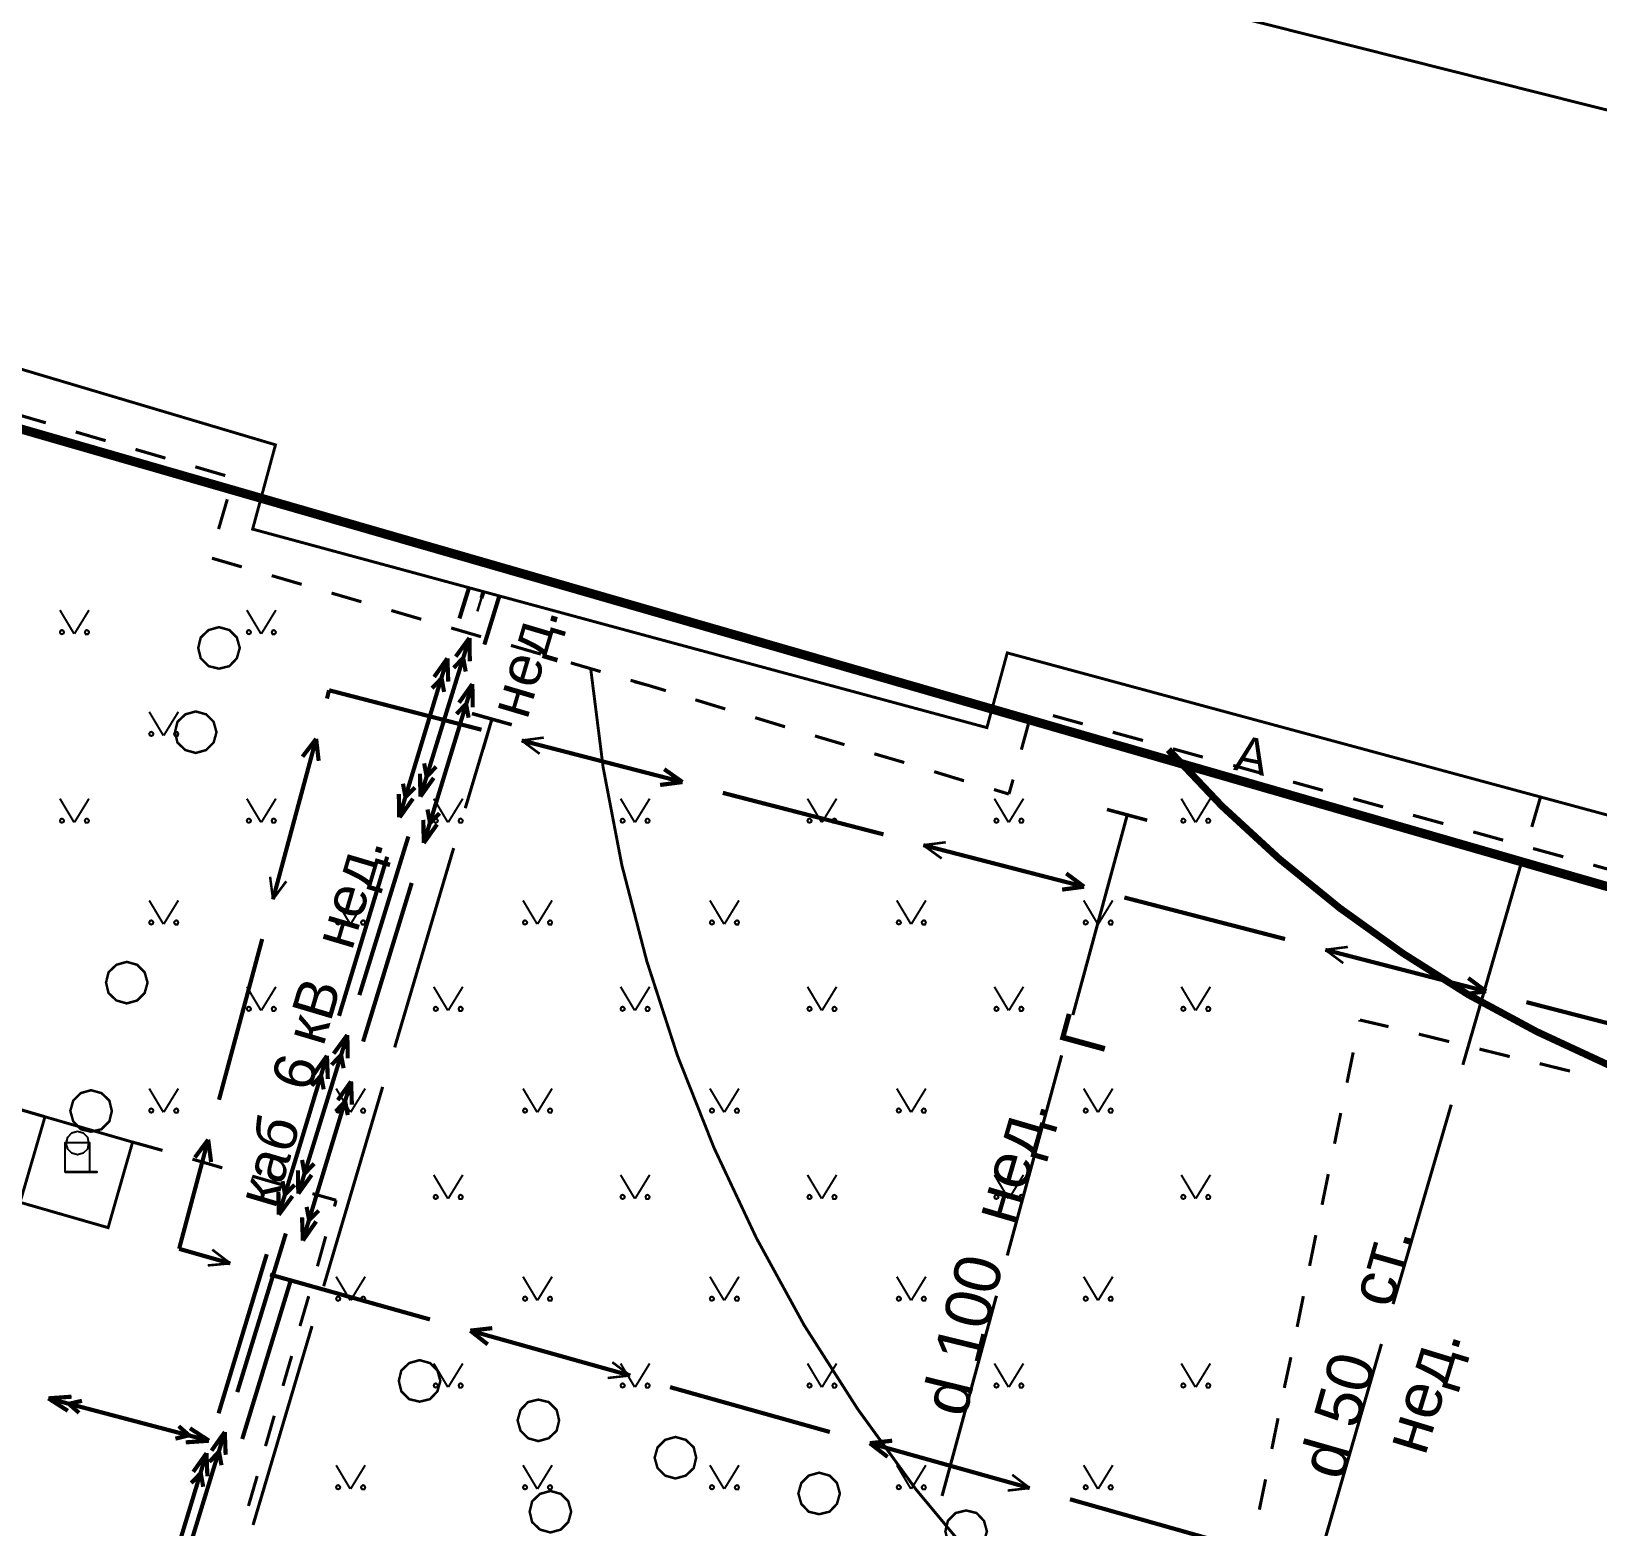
# Model space of a CAD drawing. Extents: x -2634 to -2115, y -2142 to -1393.
# Drawn here: x -2480.32 to -2442.6, y -1991.31 to -1955.3 of the extents above; entities that cross this region are included whole.
import ezdxf

# ---------------------------------------------------------------- set-up
doc = ezdxf.new("R2010")
doc.units = 0
doc.header["$MEASUREMENT"] = 0
for name, color, linetype in [('500_Дополн-Бордюры__п', 7, 'Continuous'), ('500_Линии_-Электрокаб', 7, 'Continuous'), ('500_Растит-Газоны__са', 7, 'Continuous'), ('500_Растит-Лес_и_лесо', 7, 'Continuous'), ('500_Рельеф-Горизонтал', 7, 'Continuous'), ('500_Сооруж-Памятники_', 7, 'Continuous'), ('500_Строен-Здания', 7, 'Continuous'), ('500_Строен-Отмостка_з', 7, 'Continuous'), ('500_Трубоп-Водопровод', 7, 'Continuous'), ('500_Трубоп-Газопровод', 7, 'Continuous'), ('Красные_ли-Красные_ли', 7, 'Continuous')]:
    doc.layers.add(name, color=color, linetype=linetype)
doc.styles.add('TARIAL', font='Arial')

# ---------------------------------------------------------------- blocks, each defined once
blk = doc.blocks.new('block_25')
at = {"layer": '500_Растит-Газоны__са', "color": 0, "const_width": 0.05}
for points in [[(2.35, 3.02), (2.69, 2.45)], [(2.7, 2.45), (3.05, 3.02)], [(0, 0.57), (0.34, 0)], [(0.35, 0), (0.7, 0.57)]]:
    blk.add_lwpolyline(points, dxfattribs=at)
for points in [[(2.4, 2.54), (2.42, 2.53), (2.44, 2.51), (2.45, 2.49), (2.44, 2.46), (2.42, 2.45), (2.4, 2.44), (2.37, 2.45), (2.36, 2.46), (2.35, 2.49), (2.36, 2.51), (2.37, 2.53)], [(3, 2.54), (3.02, 2.53), (3.04, 2.51), (3.05, 2.49), (3.04, 2.46), (3.02, 2.44), (3, 2.44), (2.97, 2.44), (2.96, 2.46), (2.95, 2.49), (2.96, 2.51), (2.97, 2.53)], [(0.05, 0.09), (0.07, 0.08), (0.09, 0.06), (0.1, 0.04), (0.09, 0.01), (0.07, 0), (0.05, -0.01), (0.02, 0), (0.01, 0.01), (0, 0.04), (0.01, 0.06), (0.02, 0.08)], [(0.65, 0.09), (0.68, 0.08), (0.69, 0.06), (0.7, 0.04), (0.69, 0.01), (0.68, -0.01), (0.65, -0.01), (0.63, -0.01), (0.61, 0.01), (0.6, 0.04), (0.61, 0.06), (0.63, 0.08)]]:
    blk.add_lwpolyline(points, close=True, dxfattribs=at)

msp = doc.modelspace()

# ---------------------------------------------------------------- linework, layer by layer
at = {"layer": '500_Дополн-Бордюры__п', "color": 1, "const_width": 0.075}
for points in [[(-2480.69, -1964.52), (-2479.97, -1964.73)], [(-2479.25, -1964.95), (-2478.53, -1965.16)], [(-2477.81, -1965.37), (-2477.09, -1965.58)], [(-2476.37, -1965.79), (-2475.65, -1966)], [(-2475.6, -1966.57), (-2475.81, -1967.29)], [(-2475.97, -1967.99), (-2475.25, -1968.2)], [(-2474.53, -1968.41), (-2473.81, -1968.62)], [(-2473.09, -1968.83), (-2472.37, -1969.04)], [(-2471.65, -1969.25), (-2470.93, -1969.46)], [(-2470.21, -1969.67), (-2469.49, -1969.88)], [(-2468.77, -1970.09), (-2468.05, -1970.3)], [(-2467.33, -1970.51), (-2466.61, -1970.72)], [(-2465.89, -1970.93), (-2465.47, -1971.05)], [(-2465.47, -1971.05), (-2465.81, -1970.96)], [(-2465.04, -1971.18), (-2465.47, -1971.05)], [(-2465.47, -1971.05), (-2465.14, -1971.15)], [(-2463.61, -1971.62), (-2464.33, -1971.4)], [(-2462.17, -1972.05), (-2462.89, -1971.83)], [(-2456.28, -1971.87), (-2456.48, -1972.6)], [(-2455, -1971.98), (-2455.72, -1971.78)], [(-2460.74, -1972.48), (-2461.45, -1972.27)], [(-2453.55, -1972.38), (-2454.28, -1972.18)], [(-2459.3, -1972.91), (-2460.02, -1972.7)], [(-2452.11, -1972.78), (-2452.83, -1972.58)], [(-2457.86, -1973.35), (-2458.58, -1973.13)], [(-2450.66, -1973.18), (-2451.38, -1972.98)], [(-2456.78, -1973.67), (-2457.14, -1973.56)], [(-2456.68, -1973.32), (-2456.78, -1973.67)], [(-2449.22, -1973.58), (-2449.94, -1973.38)], [(-2447.77, -1973.98), (-2448.49, -1973.78)], [(-2446.32, -1974.38), (-2447.05, -1974.18)], [(-2444.88, -1974.78), (-2445.6, -1974.58)], [(-2443.43, -1975.18), (-2444.16, -1974.98)], [(-2441.99, -1975.58), (-2442.71, -1975.38)], [(-2448.33, -1979.15), (-2448.33, -1979.11)], [(-2448.33, -1979.11), (-2447.64, -1979.27)], [(-2446.91, -1979.45), (-2446.18, -1979.63)], [(-2448.64, -1980.62), (-2448.49, -1979.89)], [(-2445.45, -1979.81), (-2444.72, -1979.99)], [(-2444, -1980.16), (-2443.27, -1980.34)], [(-2479.99, -1981.44), (-2480.71, -1981.23)], [(-2448.94, -1982.09), (-2448.79, -1981.35)], [(-2477.88, -1982.05), (-2477.16, -1982.25)], [(-2476.44, -1982.46), (-2475.72, -1982.67)], [(-2475, -1982.87), (-2474.27, -1983.08)], [(-2449.24, -1983.56), (-2449.09, -1982.82)], [(-2473.55, -1983.29), (-2472.98, -1983.45)], [(-2472.98, -1983.45), (-2473.02, -1983.6)], [(-2473.23, -1984.32), (-2473.43, -1985.04)], [(-2449.54, -1985.03), (-2449.39, -1984.29)], [(-2473.64, -1985.76), (-2473.85, -1986.48)], [(-2449.84, -1986.5), (-2449.69, -1985.76)], [(-2474.05, -1987.2), (-2474.26, -1987.92)], [(-2450.15, -1987.97), (-2449.99, -1987.23)], [(-2474.47, -1988.64), (-2474.68, -1989.37)], [(-2450.45, -1989.44), (-2450.3, -1988.7)], [(-2474.88, -1990.09), (-2475.09, -1990.81)], [(-2450.75, -1990.9), (-2450.6, -1990.17)]]:
    msp.add_lwpolyline(points, dxfattribs=at)
at = {"layer": '500_Линии_-Электрокаб', "color": 12, "const_width": 0.1}
for points in [[(-2470.01, -1969.44), (-2469.78, -1968.7)], [(-2469.48, -1968.95), (-2469.43, -1968.79)], [(-2469.41, -1970.07), (-2469.05, -1968.9)], [(-2470.95, -1973.73), (-2469.77, -1969.91)], [(-2470.1, -1970.36), (-2469.77, -1969.91)], [(-2469.76, -1970.47), (-2469.77, -1969.91)], [(-2471.46, -1974.23), (-2470.3, -1970.4)], [(-2470.62, -1970.85), (-2470.3, -1970.4)], [(-2470.28, -1970.96), (-2470.3, -1970.4)], [(-2470.15, -1970.63), (-2469.92, -1970.39)], [(-2469.86, -1970.72), (-2469.92, -1970.39)], [(-2470.87, -1974.85), (-2469.7, -1971.02)], [(-2470.67, -1971.12), (-2470.44, -1970.88)], [(-2470.38, -1971.21), (-2470.44, -1970.88)], [(-2470.02, -1971.47), (-2469.7, -1971.02)], [(-2469.69, -1971.58), (-2469.7, -1971.02)], [(-2470.08, -1971.74), (-2469.85, -1971.5)], [(-2469.79, -1971.83), (-2469.85, -1971.5)], [(-2470.95, -1973.73), (-2470.96, -1973.18)], [(-2470.95, -1973.73), (-2470.63, -1973.28)], [(-2470.8, -1973.25), (-2470.86, -1972.93)], [(-2470.8, -1973.25), (-2470.57, -1973.01)], [(-2471.46, -1974.23), (-2471.47, -1973.67)], [(-2471.31, -1973.74), (-2471.37, -1973.42)], [(-2471.31, -1973.74), (-2471.08, -1973.51)], [(-2471.45, -1974.23), (-2471.13, -1973.78)], [(-2470.72, -1974.36), (-2470.78, -1974.04)], [(-2470.87, -1974.85), (-2470.88, -1974.29)], [(-2470.87, -1974.85), (-2470.55, -1974.4)], [(-2470.72, -1974.37), (-2470.49, -1974.13)], [(-2472.42, -1978.51), (-2471.24, -1974.69)], [(-2472.91, -1979.01), (-2471.75, -1975.18)], [(-2472.33, -1979.63), (-2471.16, -1975.81)], [(-2473.89, -1983.29), (-2472.71, -1979.47)], [(-2473.04, -1979.92), (-2472.71, -1979.47)], [(-2472.7, -1980.03), (-2472.71, -1979.47)], [(-2474.36, -1983.8), (-2473.2, -1979.97)], [(-2473.52, -1980.42), (-2473.2, -1979.97)], [(-2473.18, -1980.53), (-2473.2, -1979.97)], [(-2473.09, -1980.19), (-2472.86, -1979.95)], [(-2472.8, -1980.27), (-2472.86, -1979.95)], [(-2473.57, -1980.69), (-2473.34, -1980.45)], [(-2473.28, -1980.78), (-2473.34, -1980.45)], [(-2473.78, -1984.41), (-2472.62, -1980.59)], [(-2472.94, -1981.04), (-2472.62, -1980.59)], [(-2472.6, -1981.15), (-2472.62, -1980.59)], [(-2472.99, -1981.31), (-2472.76, -1981.07)], [(-2472.7, -1981.4), (-2472.76, -1981.07)], [(-2473.74, -1982.8), (-2473.8, -1982.48)], [(-2473.74, -1982.81), (-2473.51, -1982.57)], [(-2474.21, -1983.31), (-2474.27, -1982.99)], [(-2474.21, -1983.31), (-2473.98, -1983.08)], [(-2473.89, -1983.29), (-2473.9, -1982.73)], [(-2473.89, -1983.29), (-2473.57, -1982.84)], [(-2474.36, -1983.8), (-2474.37, -1983.24)], [(-2474.36, -1983.8), (-2474.03, -1983.35)], [(-2473.63, -1983.93), (-2473.69, -1983.61)], [(-2473.63, -1983.93), (-2473.4, -1983.7)], [(-2473.78, -1984.42), (-2473.8, -1983.86)], [(-2473.78, -1984.42), (-2473.46, -1983.96)], [(-2475.36, -1988.07), (-2474.19, -1984.25)], [(-2475.81, -1988.58), (-2474.65, -1984.75)], [(-2475.24, -1989.2), (-2474.07, -1985.37)], [(-2479.91, -1988.22), (-2479.35, -1988.18)], [(-2479.91, -1988.22), (-2476.04, -1989.24)], [(-2479.91, -1988.22), (-2479.44, -1988.52)], [(-2479.42, -1988.35), (-2479.17, -1988.57)], [(-2479.41, -1988.35), (-2479.1, -1988.28)], [(-2476.85, -1989.19), (-2476.52, -1989.11)], [(-2476.83, -1992.85), (-2475.66, -1989.03)], [(-2476.77, -1988.89), (-2476.52, -1989.11)], [(-2476.5, -1988.94), (-2476.04, -1989.24)], [(-2475.98, -1989.48), (-2475.66, -1989.03)], [(-2475.64, -1989.58), (-2475.66, -1989.03)], [(-2476.6, -1989.28), (-2476.04, -1989.24)], [(-2476.03, -1989.75), (-2475.8, -1989.5)], [(-2475.74, -1989.83), (-2475.8, -1989.5)], [(-2477.26, -1993.37), (-2476.1, -1989.54)], [(-2476.42, -1989.99), (-2476.1, -1989.54)], [(-2476.08, -1990.1), (-2476.1, -1989.54)], [(-2476.47, -1990.26), (-2476.24, -1990.02)], [(-2476.18, -1990.35), (-2476.24, -1990.02)]]:
    msp.add_lwpolyline(points, dxfattribs=at)
at = {"layer": '500_Линии_-Электрокаб', "color": 1}
for points, const_width in [([(-2469.78, -1968.7), (-2469.92, -1969.18)], 0.06), ([(-2469.43, -1968.79), (-2469.58, -1969.27)], 0.06), ([(-2469.05, -1968.9), (-2469.2, -1969.37)], 0.06), ([(-2473.2, -1971.37), (-2473.15, -1971.17)], 0.1), ([(-2473.15, -1971.17), (-2469.48, -1972.12)], 0.1), ([(-2474.5, -1976.2), (-2473.46, -1972.34)], 0.1), ([(-2473.79, -1972.77), (-2473.46, -1972.34)], 0.1), ([(-2473.4, -1972.87), (-2473.46, -1972.34)], 0.1), ([(-2468.51, -1972.38), (-2464.64, -1973.38)], 0.1), ([(-2468.51, -1972.38), (-2467.98, -1972.31)], 0.06), ([(-2468.51, -1972.38), (-2468.08, -1972.7)], 0.06), ([(-2465.08, -1973.07), (-2464.64, -1973.38)], 0.1), ([(-2465.18, -1973.45), (-2464.64, -1973.38)], 0.1), ([(-2463.67, -1973.64), (-2459.8, -1974.64)], 0.1), ([(-2458.84, -1974.9), (-2454.97, -1975.9)], 0.1), ([(-2458.84, -1974.9), (-2458.3, -1974.83)], 0.06), ([(-2458.84, -1974.9), (-2458.4, -1975.22)], 0.06), ([(-2474.5, -1976.2), (-2474.57, -1975.66)], 0.06), ([(-2474.5, -1976.2), (-2474.18, -1975.77)], 0.06), ([(-2455.5, -1975.97), (-2454.97, -1975.9)], 0.1), ([(-2455.4, -1975.58), (-2454.97, -1975.9)], 0.1), ([(-2454, -1976.16), (-2450.13, -1977.16)], 0.1), ([(-2475.8, -1981.03), (-2474.76, -1977.16)], 0.1), ([(-2449.16, -1977.42), (-2445.29, -1978.42)], 0.1), ([(-2449.16, -1977.42), (-2448.62, -1977.35)], 0.06), ([(-2449.16, -1977.42), (-2448.73, -1977.74)], 0.06), ([(-2445.72, -1978.1), (-2445.29, -1978.42)], 0.1), ([(-2445.82, -1978.49), (-2445.29, -1978.42)], 0.1), ([(-2444.32, -1978.68), (-2440.45, -1979.68)], 0.1), ([(-2476.76, -1984.62), (-2476.06, -1981.99)], 0.1), ([(-2476.38, -1982.42), (-2476.06, -1981.99)], 0.1), ([(-2475.99, -1982.53), (-2476.06, -1981.99)], 0.1), ([(-2475.53, -1984.97), (-2476.76, -1984.62)], 0.1), ([(-2475.53, -1984.97), (-2476.07, -1985.02)], 0.06), ([(-2475.53, -1984.97), (-2475.96, -1984.64)], 0.06), ([(-2470.72, -1986.32), (-2474.57, -1985.24)], 0.1), ([(-2469.22, -1986.53), (-2469.75, -1986.59)], 0.1), ([(-2465.9, -1987.67), (-2469.75, -1986.59)], 0.1), ([(-2469.33, -1986.92), (-2469.75, -1986.59)], 0.1), ([(-2465.9, -1987.67), (-2466.33, -1987.35)], 0.06), ([(-2465.9, -1987.67), (-2466.44, -1987.73)], 0.06), ([(-2461.09, -1989.03), (-2464.94, -1987.95)], 0.1), ([(-2459.59, -1989.24), (-2460.13, -1989.3)], 0.1), ([(-2456.28, -1990.38), (-2460.13, -1989.3)], 0.1), ([(-2459.7, -1989.63), (-2460.13, -1989.3)], 0.1), ([(-2456.28, -1990.38), (-2456.7, -1990.06)], 0.06), ([(-2456.28, -1990.38), (-2456.81, -1990.44)], 0.06), ([(-2451.46, -1991.74), (-2455.31, -1990.65)], 0.1)]:
    msp.add_lwpolyline(points, dxfattribs=dict(at, const_width=const_width))
at = {"layer": '500_Растит-Лес_и_лесо', "color": 0, "const_width": 0.06}
for points in [[(-2475.8, -1969.65), (-2475.55, -1969.72), (-2475.37, -1969.9), (-2475.3, -1970.15), (-2475.37, -1970.4), (-2475.55, -1970.59), (-2475.8, -1970.65), (-2476.05, -1970.59), (-2476.24, -1970.4), (-2476.3, -1970.15), (-2476.24, -1969.9), (-2476.05, -1969.72)], [(-2476.36, -1971.68), (-2476.11, -1971.75), (-2475.93, -1971.93), (-2475.86, -1972.18), (-2475.93, -1972.43), (-2476.11, -1972.61), (-2476.36, -1972.68), (-2476.61, -1972.61), (-2476.8, -1972.43), (-2476.86, -1972.18), (-2476.8, -1971.93), (-2476.61, -1971.75)], [(-2478.02, -1977.71), (-2477.77, -1977.78), (-2477.59, -1977.96), (-2477.52, -1978.21), (-2477.59, -1978.46), (-2477.77, -1978.64), (-2478.02, -1978.71), (-2478.27, -1978.64), (-2478.46, -1978.46), (-2478.52, -1978.21), (-2478.46, -1977.96), (-2478.27, -1977.78)], [(-2478.88, -1980.8), (-2478.63, -1980.87), (-2478.44, -1981.05), (-2478.38, -1981.3), (-2478.44, -1981.55), (-2478.63, -1981.74), (-2478.88, -1981.8), (-2479.13, -1981.74), (-2479.31, -1981.55), (-2479.38, -1981.3), (-2479.31, -1981.05), (-2479.13, -1980.87)], [(-2470.97, -1987.3), (-2470.72, -1987.37), (-2470.54, -1987.55), (-2470.47, -1987.8), (-2470.54, -1988.05), (-2470.72, -1988.24), (-2470.97, -1988.3), (-2471.22, -1988.24), (-2471.41, -1988.05), (-2471.47, -1987.8), (-2471.41, -1987.55), (-2471.22, -1987.37)], [(-2468.11, -1988.25), (-2467.86, -1988.31), (-2467.67, -1988.5), (-2467.61, -1988.75), (-2467.67, -1989), (-2467.86, -1989.18), (-2468.11, -1989.25), (-2468.36, -1989.18), (-2468.54, -1989), (-2468.61, -1988.75), (-2468.54, -1988.5), (-2468.36, -1988.31)], [(-2464.81, -1989.15), (-2464.56, -1989.22), (-2464.37, -1989.4), (-2464.31, -1989.65), (-2464.37, -1989.9), (-2464.56, -1990.08), (-2464.81, -1990.15), (-2465.06, -1990.08), (-2465.24, -1989.9), (-2465.31, -1989.65), (-2465.24, -1989.4), (-2465.06, -1989.22)], [(-2461.35, -1990.01), (-2461.1, -1990.08), (-2460.92, -1990.26), (-2460.85, -1990.51), (-2460.92, -1990.76), (-2461.1, -1990.95), (-2461.35, -1991.01), (-2461.6, -1990.95), (-2461.78, -1990.76), (-2461.85, -1990.51), (-2461.78, -1990.26), (-2461.6, -1990.08)], [(-2467.82, -1990.45), (-2467.57, -1990.52), (-2467.39, -1990.7), (-2467.32, -1990.95), (-2467.39, -1991.2), (-2467.57, -1991.38), (-2467.82, -1991.45), (-2468.07, -1991.38), (-2468.26, -1991.2), (-2468.32, -1990.95), (-2468.26, -1990.7), (-2468.07, -1990.52)], [(-2457.81, -1990.92), (-2457.56, -1990.98), (-2457.38, -1991.17), (-2457.31, -1991.42), (-2457.38, -1991.67), (-2457.56, -1991.85), (-2457.81, -1991.92), (-2458.06, -1991.85), (-2458.25, -1991.67), (-2458.31, -1991.42), (-2458.25, -1991.17), (-2458.06, -1990.98)]]:
    msp.add_lwpolyline(points, close=True, dxfattribs=at)
at = {"layer": '500_Рельеф-Горизонтал', "color": 15, "const_width": 0.07}
msp.add_lwpolyline([(-2466.85, -1970.65), (-2466.55, -1973.03), (-2466.1, -1975.38), (-2465.5, -1977.69), (-2464.76, -1979.97), (-2463.88, -1982.19), (-2462.86, -1984.36), (-2461.71, -1986.46), (-2460.42, -1988.48), (-2459.02, -1990.41), (-2457.49, -1992.25), (-2455.85, -1994), (-2454.11, -1995.64), (-2453.68, -1996.01)], dxfattribs=at)
at = {"layer": '500_Рельеф-Горизонтал', "color": 214, "const_width": 0.17}
msp.add_lwpolyline([(-2452.94, -1972.6), (-2451.65, -1973.96), (-2450.27, -1975.23), (-2448.82, -1976.41), (-2447.3, -1977.5), (-2445.72, -1978.5), (-2444.07, -1979.39), (-2442.37, -1980.18), (-2440.63, -1980.85), (-2438.92, -1981.4)], dxfattribs=at)
at = {"layer": '500_Сооруж-Памятники_', "color": 0, "const_width": 0.07}
msp.add_lwpolyline([(-2479.99, -1981.44), (-2477.88, -1982.05), (-2478.47, -1984.11), (-2480.59, -1983.5)], close=True, dxfattribs=at)
at = {"layer": '500_Сооруж-Памятники_', "color": 0}
for points in [[(-2479.21, -1981.79), (-2479.07, -1981.83), (-2478.97, -1981.93), (-2478.94, -1982.08), (-2478.97, -1982.22), (-2479.07, -1982.32), (-2479.21, -1982.36), (-2479.34, -1982.32), (-2479.44, -1982.22), (-2479.48, -1982.08), (-2479.44, -1981.93), (-2479.34, -1981.83)], [(-2479.5, -1982.78), (-2479.5, -1982.06), (-2478.92, -1982.06), (-2478.92, -1982.78)], [(-2479.5, -1982.78), (-2479.5, -1982.76), (-2478.74, -1982.76), (-2478.74, -1982.78)]]:
    msp.add_lwpolyline(points, close=True, dxfattribs=at)
at = {"layer": '500_Строен-Здания', "color": 0, "const_width": 0.07}
for points in [[(-2455.2, -1953.97), (-2429.31, -1960.49), (-2421.81, -1930.66)], [(-2418.25, -1982.86), (-2433.42, -1978.76), (-2434.5, -1978.46), (-2433.95, -1976.45), (-2456.82, -1970.27), (-2457.31, -1972.07), (-2465.5, -1969.86), (-2474.99, -1967.29), (-2474.44, -1965.26), (-2486.07, -1961.8), (-2493.86, -1959.48), (-2493.57, -1958.49), (-2494.12, -1958.16), (-2494.66, -1957.79), (-2495.17, -1957.4), (-2495.65, -1956.97), (-2496.11, -1956.51), (-2496.53, -1956.03), (-2496.93, -1955.51), (-2497.29, -1954.98)]]:
    msp.add_lwpolyline(points, dxfattribs=at)
at = {"layer": '500_Трубоп-Водопровод', "color": 94, "const_width": 0.075}
for points in [[(-2443.98, -1973.74), (-2444.19, -1974.46)], [(-2444.18, -1974.43), (-2443.98, -1973.74)], [(-2445.85, -1980.19), (-2444.46, -1975.39)], [(-2447.53, -1985.95), (-2446.13, -1981.15)], [(-2449.2, -1991.72), (-2447.81, -1986.91)]]:
    msp.add_lwpolyline(points, dxfattribs=at)
at = {"layer": '500_Трубоп-Газопровод', "color": 0, "const_width": 0.085}
for points in [[(-2469.71, -1971.73), (-2468.75, -1972)], [(-2454.42, -1974.04), (-2453.45, -1974.3)]]:
    msp.add_lwpolyline(points, dxfattribs=at)
at = {"layer": '500_Трубоп-Газопровод', "color": 5, "const_width": 0.075}
for points in [[(-2469.87, -1974.01), (-2469.23, -1971.87)], [(-2469.23, -1971.87), (-2469.44, -1972.59)], [(-2453.93, -1974.17), (-2455.24, -1978.99)], [(-2471.57, -1979.77), (-2470.15, -1974.97)], [(-2455.51, -1979.96), (-2456.82, -1984.78)], [(-2473.28, -1985.52), (-2471.86, -1980.72)], [(-2457.08, -1985.75), (-2458.39, -1990.57)], [(-2474.98, -1991.27), (-2473.56, -1986.48)]]:
    msp.add_lwpolyline(points, dxfattribs=at)
at = {"layer": 'Красные_ли-Красные_ли', "color": 12, "const_width": 0.22}
msp.add_lwpolyline([(-2284.3, -1701.86), (-2245.52, -1663.72), (-2237.3, -1633.7), (-2402.37, -1586.05), (-2505.18, -1957.78), (-2366.43, -1997.8)], close=True, dxfattribs=at)

# ---------------------------------------------------------------- block references
at = {"layer": '500_Растит-Газоны__са'}
for p in [(-2481.98, -1972.26), (-2477.48, -1972.26), (-2481.98, -1976.8), (-2477.48, -1976.8), (-2472.98, -1976.8), (-2468.48, -1976.8), (-2463.98, -1976.8), (-2459.48, -1976.8), (-2454.98, -1976.8), (-2477.48, -1981.33), (-2472.98, -1981.33), (-2468.48, -1981.33), (-2463.98, -1981.33), (-2459.48, -1981.33), (-2454.98, -1981.33), (-2472.98, -1985.86), (-2468.48, -1985.86), (-2463.98, -1985.86), (-2459.48, -1985.86), (-2454.98, -1985.86), (-2472.98, -1990.4), (-2468.48, -1990.4), (-2463.98, -1990.4), (-2459.48, -1990.4), (-2454.98, -1990.4)]:
    msp.add_blockref('block_25', p, dxfattribs=at)

# ---------------------------------------------------------------- texts
at = {"layer": '500_Линии_-Электрокаб', "color": 0, "style": 'TARIAL'}
for s, rotation, p in [('нед. ', 73.48, (-2468.38, -1971.9)), ('нед. ', 73.47, (-2472.6, -1977.46)), (' каб  6 кВ', 73.47, (-2474.56, -1984.05))]:
    msp.add_text(s, height=0.99, rotation=rotation, dxfattribs=at).set_placement(p)
at = {"layer": '500_Строен-Отмостка_з', "color": 0}
msp.add_text('А', height=0.86, rotation=348.37, dxfattribs=at).set_placement((-2451.39, -1973.08))
at = {"layer": '500_Трубоп-Водопровод', "color": 94, "style": 'TARIAL'}
for s, rotation, p in [('d 50   ст.', 74.1, (-2448.75, -1990.23)), ('нед. ', 72.99, (-2446.76, -1989.63))]:
    msp.add_text(s, height=1.11, rotation=rotation, dxfattribs=at).set_placement(p)
at = {"layer": '500_Трубоп-Газопровод', "color": 5}
msp.add_text('Г', height=1.11, rotation=74.74, dxfattribs=at).set_placement((-2454.52, -1979.99))
at = {"layer": '500_Трубоп-Газопровод', "color": 5, "style": 'TARIAL'}
for s, rotation, p in [('нед.', 73.74, (-2456.65, -1984.09)), ('d 100  ', 76.31, (-2457.82, -1988.71))]:
    msp.add_text(s, height=1.11, rotation=rotation, dxfattribs=at).set_placement(p)

doc.saveas('drawing.dxf')
